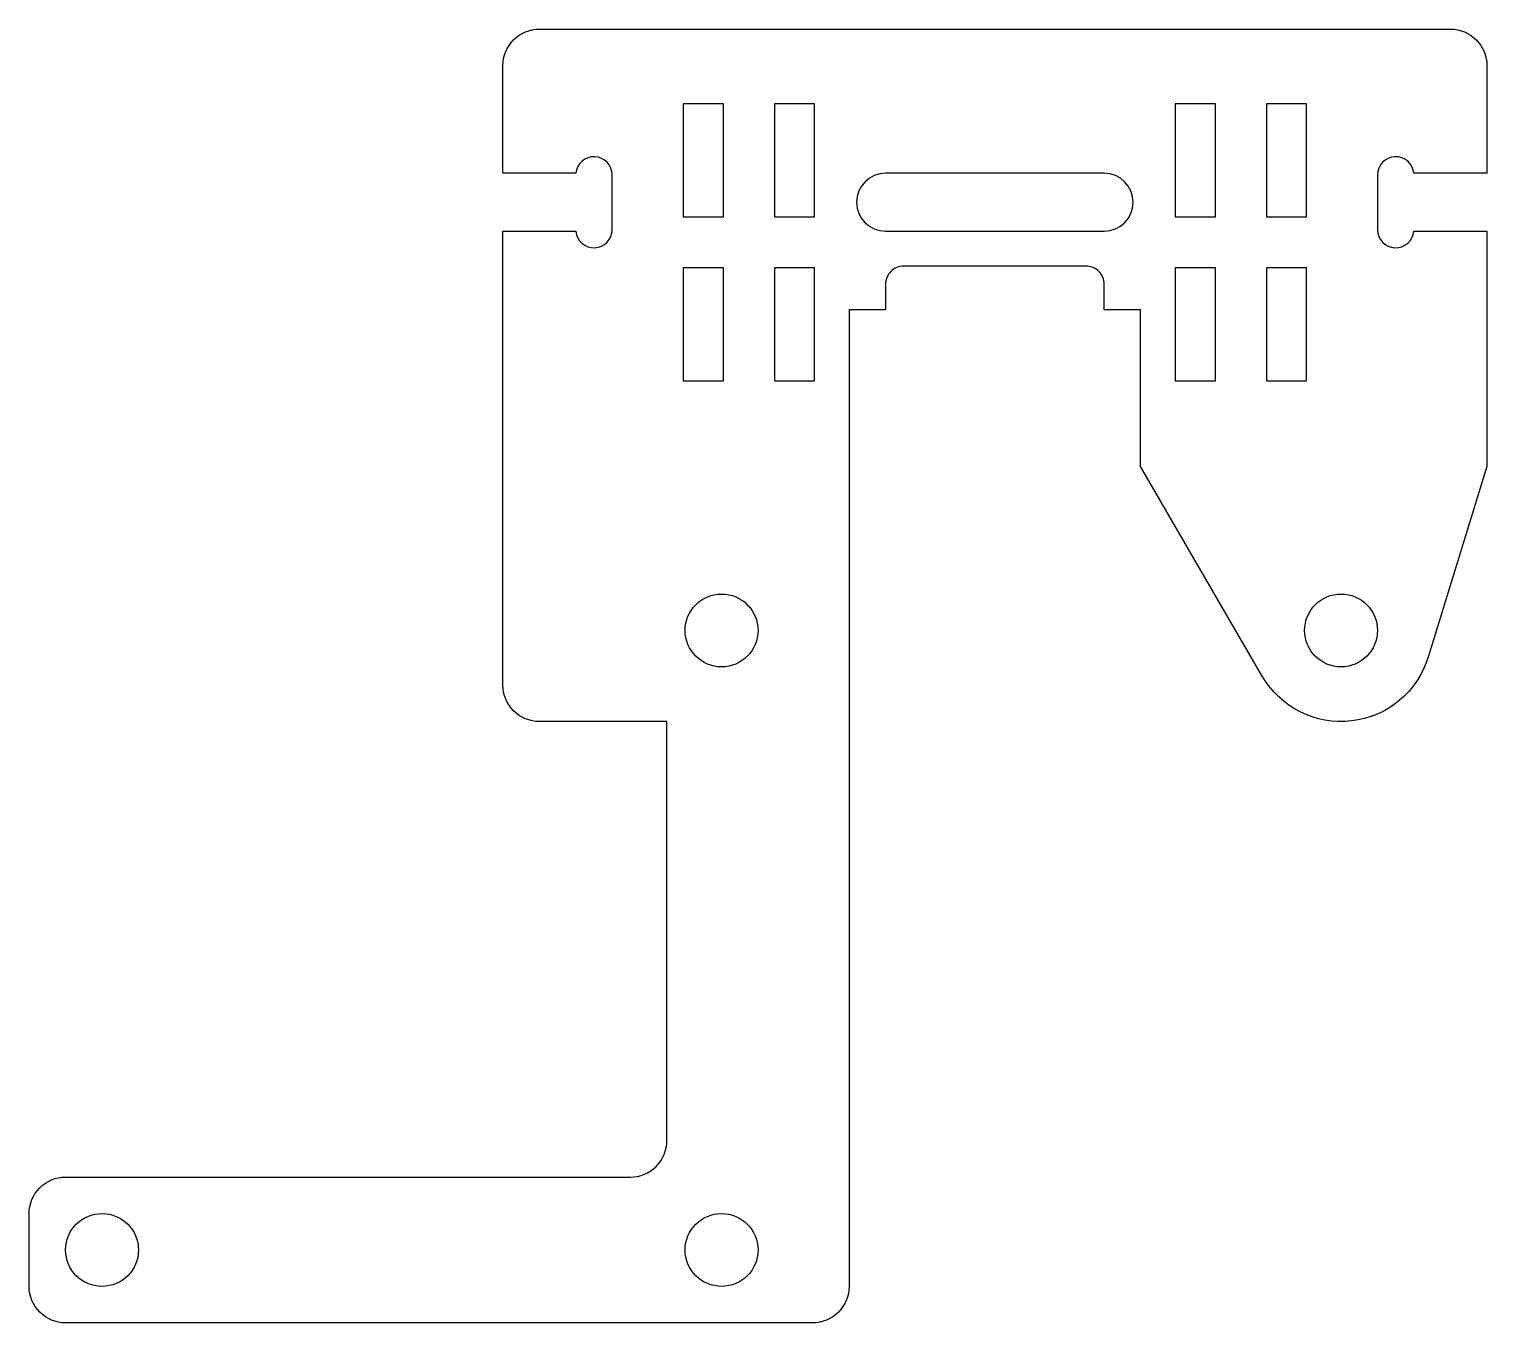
# Model space of a CAD drawing. Header units: millimetres. Extents: x -114 to -34, y -48 to 23.
import ezdxf

# ---------------------------------------------------------------- set-up
doc = ezdxf.new("R2010")
doc.units = ezdxf.units.MM
doc.layers.get('0').update_dxf_attribs({"linetype": 'CONTINUOUS'})

msp = doc.modelspace()

# ---------------------------------------------------------------- linework, layer by layer
for points in [[(-83.996, 15.088), (-88, 15.088), (-88, 21, -0.414214), (-86, 23), (-36, 23, -0.414214), (-34, 21), (-34, 15.088), (-38.004, 15.088, 0.957126), (-40, 15), (-40, 12, 0.957126), (-38.004, 11.913), (-34, 11.913), (-34, -1), (-37.221, -11.47, -0.6543), (-46.325, -12.509), (-53, -1), (-53, 7.6), (-55, 7.6), (-55, 9, 0.414214), (-56, 10), (-66, 10, 0.414214), (-67, 9), (-67, 7.6), (-69, 7.6), (-69, -46, -0.414214), (-71, -48), (-112, -48, -0.414214), (-114, -46), (-114, -42, -0.414214), (-112, -40), (-81, -40, 0.414214), (-79, -38), (-79, -15), (-86, -15, -0.414214), (-88, -13), (-88, 11.913), (-83.996, 11.913, 0.957126), (-82, 12), (-82, 15, 0.957126)], [(-67, 11.913), (-55, 11.913, 1), (-55, 15.088), (-67, 15.088, 1)]]:
    msp.add_lwpolyline(points, format="xyb", close=True)
for points in [[(-75.9, 12.7), (-75.9, 18.9), (-78.1, 18.9), (-78.1, 12.7)], [(-73.1, 18.9), (-73.1, 12.7), (-70.9, 12.7), (-70.9, 18.9)], [(-48.9, 12.7), (-48.9, 18.9), (-51.1, 18.9), (-51.1, 12.7)], [(-43.9, 18.9), (-46.1, 18.9), (-46.1, 12.7), (-43.9, 12.7)], [(-75.9, 3.7), (-75.9, 9.9), (-78.1, 9.9), (-78.1, 3.7)], [(-73.1, 9.9), (-73.1, 3.7), (-70.9, 3.7), (-70.9, 9.9)], [(-51.1, 3.7), (-48.9, 3.7), (-48.9, 9.9), (-51.1, 9.9)], [(-43.9, 9.9), (-46.1, 9.9), (-46.1, 3.7), (-43.9, 3.7)]]:
    msp.add_lwpolyline(points, close=True)
for centre in [(-76, -10), (-42, -10), (-110, -44), (-76, -44)]:
    msp.add_circle(centre, 2)

doc.saveas('drawing.dxf')
